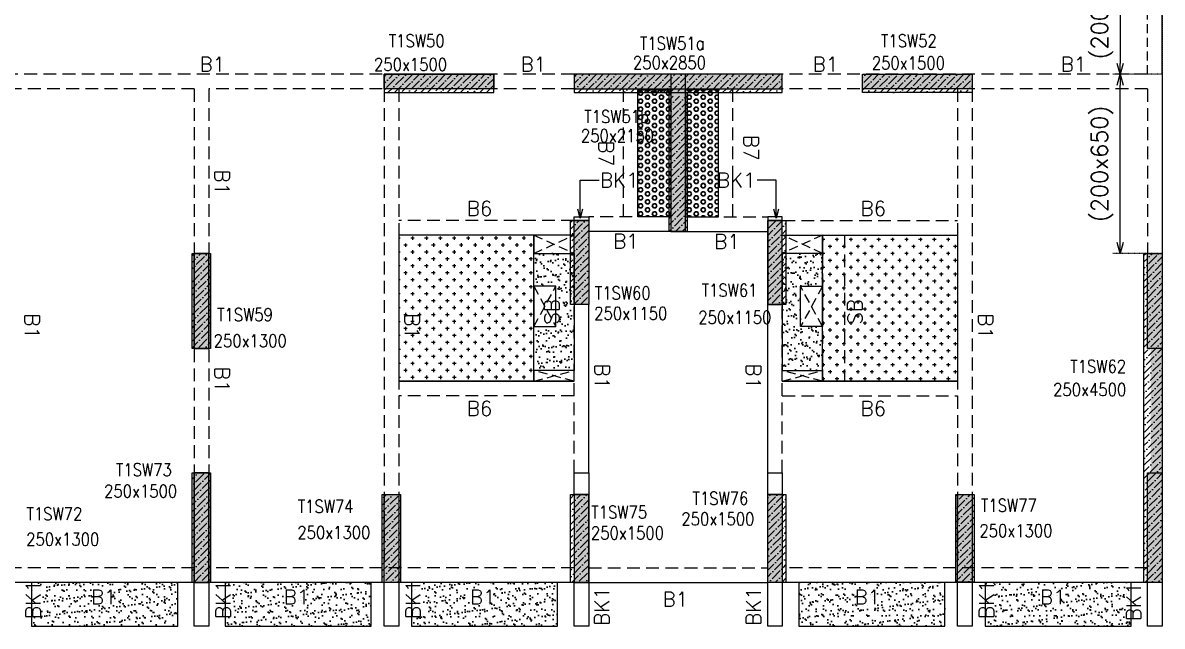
# Model space of a CAD drawing. Header units: millimetres. Extents: x 1078357 to 2594950, y -5122486 to -4636555.
# Drawn here: x 1135533 to 1151129, y -4672491 to -4664236 of the extents above; entities that cross this region are included whole.
import ezdxf

# ---------------------------------------------------------------- set-up
doc = ezdxf.new("R2010")
doc.units = ezdxf.units.MM
doc.header["$PDMODE"] = 35
for name, pattern in [('CONTINOUS', [0]), ('DOT', [0.25, 0, -0.25]), ('HIDDEN', [0.375, 0.25, -0.125]), ('New Retail block$0$CONTINOUS', [0])]:
    doc.linetypes.add(name, pattern=pattern)
doc.layers.get('0').update_dxf_attribs({"lineweight": 0})
doc.layers.get('Defpoints').update_dxf_attribs({"lineweight": 0})
for name, color, linetype in [('B-200x325', 201, 'HIDDEN'), ('DROP SLAB', 8, 'Continuous'), ('EXPANSION JOINT', 10, 'HIDDEN'), ('NON STR. RCC WALL', 6, 'Continuous'), ('S-BEAM', 3, 'HIDDEN'), ('S-BEAM NO.', 6, 'Continuous'), ('S-COLUM_STOP', 12, 'Continuous'), ('S-COLUMN', 1, 'Continuous'), ('S-COLUMN_START', 4, 'Continuous'), ('S-CUTOUT', 8, 'HIDDEN'), ('S-DIM', 2, 'Continuous'), ('S-SLAB-PROJECTION', 54, 'New Retail block$0$CONTINOUS'), ('SLAB FOLD', 8, 'Continuous')]:
    doc.layers.add(name, color=color, linetype=linetype)
for name, color, linetype, lineweight in [('COL. NO.', 30, 'Continuous', 25), ('COL. SIZE', 7, 'Continuous', 25), ('HATCH', 8, 'Continuous', 30)]:
    doc.layers.add(name, color=color, linetype=linetype, lineweight=lineweight)
doc.styles.add('Roman', font='romans')
doc.styles.add('ROMANS', font='romans.shx', dxfattribs={"width": 0.85})
doc.dimstyles.new('HARESH', dxfattribs={"dimtxt": 150, "dimasz": 75, "dimexe": 0, "dimexo": 0, "dimgap": 25, "dimtad": 1, "dimdec": 0, "dimdsep": 46, "dimtxsty": 'Roman', "dimblk": 'OBLIQUE', "dimcen": 225, "dimdle": 25, "dimclrd": 2, "dimclre": 2, "dimclrt": 7, "dimadec": 8, "dimazin": 1, "dimtfac": 1, "dimtdec": 0, "dimtmove": 0, "dimatfit": 0, "dimfxl": 1, "dimlwd": -1, "dimlwe": -1, "dimarcsym": 0})
pattern_1 = [(45, (903512.135, -4613405.35), (33.67596, 123.478522), [158.75, -31.75, 0, -31.75])]
pattern_2 = [(45, (903512.16, -4590022.35), (33.67596, 123.478522), [158.75, -31.75, 0, -31.75])]
pattern_3 = [(180, (12053.804, 210033.016), (-7e-15, -54.99261315), [31.75, -63.5]), (300, (12053.804, 210033.016), (47.625, 27.4963066), [31.75, -63.5]), (240, (12022.054, 210033.016), (47.625, -27.4963066), [31.75, -63.5])]

# ---------------------------------------------------------------- blocks, each defined once
blk = doc.blocks.new('_Open30')
at = {"color": 0, "linetype": 'ByBlock', "lineweight": -2}
for p, q in [((-1, 0.27), (0, 0)), ((0, 0), (-1, -0.27)), ((0, 0), (-1, 0))]:
    blk.add_line(p, q, dxfattribs=at)
blk = doc.blocks.new('*D1600')
at = {"layer": 'Defpoints', "color": 0, "linetype": 'CONTINOUS', "ltscale": 0.5, "transparency": 16777216}
for p in [(1150554, -4664941), (1151128, -4664941, 0), (1151128, -4667391, 0)]:
    blk.add_point(p, dxfattribs=at)
at = {"layer": 'S-DIM', "color": 2, "linetype": 'DOT', "ltscale": 0.5, "transparency": 16777216}
for p, q in [((1151128, -4664941), (1150454, -4664941)), ((1151128, -4667391), (1150454, -4667391))]:
    blk.add_line(p, q, dxfattribs=at)
at = {"layer": 'S-DIM', "color": 2, "linetype": 'CONTINOUS', "ltscale": 0.5, "transparency": 16777216}
blk.add_line((1150554, -4667241), (1150554, -4665091), dxfattribs=at)
at = {"layer": 'S-DIM', "color": 2, "linetype": 'CONTINOUS', "ltscale": 0.5, "transparency": 16777216, "xscale": 150, "yscale": 150, "zscale": 150}
for p, rotation in [((1150554, -4664941), 90), ((1150554, -4667391), 270)]:
    blk.add_blockref('_Open30', p, dxfattribs=dict(at, rotation=rotation))
at = {"layer": 'S-DIM', "color": 7, "linetype": 'CONTINOUS', "ltscale": 0.5, "transparency": 16777216, "insert": (1150308, -4666166), "char_height": 225, "attachment_point": 5, "rotation": 90, "style": 'Roman'}
blk.add_mtext('(200x650)', dxfattribs=at)
blk = doc.blocks.new('*D1601')
at = {"layer": 'Defpoints', "color": 0, "linetype": 'CONTINOUS', "ltscale": 0.5, "transparency": 16777216}
for p in [(1151128, -4662941, 0), (1150554, -4664941), (1151128, -4664941, 0)]:
    blk.add_point(p, dxfattribs=at)
at = {"layer": 'S-DIM', "color": 2, "linetype": 'DOT', "ltscale": 0.5, "transparency": 16777216}
for p, q in [((1151128, -4662941), (1150454, -4662941)), ((1151128, -4664941), (1150454, -4664941))]:
    blk.add_line(p, q, dxfattribs=at)
at = {"layer": 'S-DIM', "color": 2, "linetype": 'CONTINOUS', "ltscale": 0.5, "transparency": 16777216}
blk.add_line((1150554, -4663091), (1150554, -4664791), dxfattribs=at)
at = {"layer": 'S-DIM', "color": 2, "linetype": 'CONTINOUS', "ltscale": 0.5, "transparency": 16777216, "xscale": 150, "yscale": 150, "zscale": 150}
for p, rotation in [((1150554, -4662941), 90), ((1150554, -4664941), 270)]:
    blk.add_blockref('_Open30', p, dxfattribs=dict(at, rotation=rotation))
at = {"layer": 'S-DIM', "color": 7, "linetype": 'CONTINOUS', "ltscale": 0.5, "transparency": 16777216, "insert": (1150308, -4663941), "char_height": 225, "attachment_point": 5, "rotation": 90, "style": 'Roman'}
blk.add_mtext('(200x450)', dxfattribs=at)
blk = doc.blocks.new('_Oblique')
at = {"color": 0, "linetype": 'ByBlock', "lineweight": -2}
blk.add_line((-0.5, -0.5), (0.5, 0.5), dxfattribs=at)

msp = doc.modelspace()

# ---------------------------------------------------------------- hatches: boundary and pattern name
at = {"layer": 'DROP SLAB'}
h = msp.add_hatch(dxfattribs=at)
h.set_pattern_fill('CROSS', color=8, scale=15, angle=0.03079)
h.set_pattern_definition([(180.03079016, (-8741186.67, 37485830.36), (-95.19879988, -95.30117261), [47.625, -142.875]), (270.03079016, (-8741210.49, 37485854.16), (95.30117261, -95.19879988), [47.625, -142.875])])
h.paths.add_polyline_path([(1142528.3, -4667141.2), (1140678.3, -4667141.2), (1140678.3, -4669141), (1142528.3, -4669141)])
h = msp.add_hatch(dxfattribs=at)
h.set_pattern_fill('CROSS', color=8, scale=15, angle=0.03079)
h.set_pattern_definition([(180.03079016, (-7643961.95, 32801811.17), (-95.19879988, -95.30117261), [47.625, -142.875]), (270.03079016, (-7643985.78, 32801834.97), (95.30117261, -95.19879988), [47.625, -142.875])])
h.paths.add_polyline_path([(1146478.3, -4667141.3), (1148328.3, -4667141.3), (1148328.3, -4669141.1), (1146478.3, -4669141.1)])
at = {"layer": 'HATCH', "ltscale": 1000}
h = msp.add_hatch(dxfattribs=at)
h.set_pattern_fill('HEX', color=8, scale=10, angle=180)
h.set_pattern_definition(pattern_3)
h.paths.add_polyline_path([(1144403.5, -4665151.8), (1143953.5, -4665151.8), (1143953.5, -4666891.2), (1144403.5, -4666891.2)])
h = msp.add_hatch(dxfattribs=at)
h.set_pattern_fill('HEX', color=8, scale=10, angle=180)
h.set_pattern_definition(pattern_3)
h.paths.add_polyline_path([(1144603.9, -4665151.8), (1145053.9, -4665151.8), (1145053.2, -4666891.2), (1144603.2, -4666891.2)])
at = {"layer": 'HATCH'}
h = msp.add_hatch(dxfattribs=at)
h.set_pattern_fill('AR-SAND', color=8, scale=3, angle=359.97015)
h.set_pattern_definition([(37.47015413, (-5062315.49, 23607584.36), (-4.72361136, 146.8264517), [0, -115.824, 0, -129.54, 0, -123.825]), (7.4701541, (-5062315.5, 23607584.36), (134.9689868, 214.9772528), [0, -62.484, 0, -104.394, 0, -40.005]), (327.47015413, (-5062409.22, 23607584.4), (237.29790347, 0.3075449), [0, -38.1, 0, -137.16, 0, -179.07]), (317.4701541, (-5062409.22, 23607584.4), (229.1017424, 66.759465), [0, -19.05, 0, -89.916, 0, -102.87])])
h.paths.add_polyline_path([(1143077.6, -4668991.2), (1142527.6, -4668991.2), (1142527.6, -4668391.2), (1142827.6, -4668391.2), (1142827.6, -4667841.2), (1142527.6, -4667841.3), (1142527.6, -4667391.2), (1143077.6, -4667391.2)])
h = msp.add_hatch(dxfattribs=at)
h.set_pattern_fill('AR-SAND', color=8, scale=3, angle=180.02985)
h.set_pattern_definition([(37.47015413, (-5062314.72, 23607584.28), (-4.72361136, 146.8264517), [0, -115.824, 0, -129.54, 0, -123.825]), (7.4701541, (-5062314.72, 23607584.28), (134.9689868, 214.9772528), [0, -62.484, 0, -104.394, 0, -40.005]), (327.47015413, (-5062408.44, 23607584.33), (237.29790347, 0.3075449), [0, -38.1, 0, -137.16, 0, -179.07]), (317.4701541, (-5062408.44, 23607584.33), (229.1017424, 66.759465), [0, -19.05, 0, -89.916, 0, -102.87])])
h.paths.add_polyline_path([(1145928.3, -4668991.2), (1146478.3, -4668991.2), (1146478.3, -4668391.1), (1146178.4, -4668391.1), (1146178.4, -4667841.2), (1146478.3, -4667841.2), (1146478.3, -4667391.2), (1145928.4, -4667391.2)])
h = msp.add_hatch(dxfattribs=at)
h.set_pattern_fill('AR-SAND', color=8, scale=3, angle=179.97015)
h.set_pattern_definition([(37.47015413, (-3937179.63, 18699617.45), (-4.72361136, 146.8264517), [0, -115.824, 0, -129.54, 0, -123.825]), (7.4701541, (-3937179.63, 18699617.45), (134.9689868, 214.9772528), [0, -62.484, 0, -104.394, 0, -40.005]), (327.4701541, (-3937273.35, 18699617.5), (237.2979035, 0.3075449), [0, -38.1, 0, -137.16, 0, -179.07]), (317.4701541, (-3937273.35, 18699617.5), (229.1017424, 66.759465), [0, -19.05, 0, -89.916, 0, -102.87])])
h.paths.add_polyline_path([(1137653.3, -4671891.2), (1135653.3, -4671891.2), (1135653.3, -4672491.2), (1137653.3, -4672491.2)])
h = msp.add_hatch(dxfattribs=at)
h.set_pattern_fill('AR-SAND', color=8, scale=3, angle=179.97015)
h.set_pattern_definition([(37.47015413, (-3939829.63, 18699617.45), (-4.72361136, 146.8264517), [0, -115.824, 0, -129.54, 0, -123.825]), (7.4701541, (-3939829.63, 18699617.45), (134.9689868, 214.9772528), [0, -62.484, 0, -104.394, 0, -40.005]), (327.4701541, (-3939923.35, 18699617.5), (237.2979035, 0.3075449), [0, -38.1, 0, -137.16, 0, -179.07]), (317.4701541, (-3939923.35, 18699617.5), (229.1017424, 66.759465), [0, -19.05, 0, -89.916, 0, -102.87])])
h.paths.add_polyline_path([(1140303.3, -4671891.2), (1138303.3, -4671891.2), (1138303.3, -4672491.2), (1140303.3, -4672491.2)])
h = msp.add_hatch(dxfattribs=at)
h.set_pattern_fill('AR-SAND', color=8, scale=3, angle=179.97015)
h.set_pattern_definition([(37.47015413, (-3942379.63, 18699617.45), (-4.72361136, 146.8264517), [0, -115.824, 0, -129.54, 0, -123.825]), (7.4701541, (-3942379.63, 18699617.45), (134.9689868, 214.9772528), [0, -62.484, 0, -104.394, 0, -40.005]), (327.4701541, (-3942473.35, 18699617.5), (237.2979035, 0.3075449), [0, -38.1, 0, -137.16, 0, -179.07]), (317.4701541, (-3942473.35, 18699617.5), (229.1017424, 66.759465), [0, -19.05, 0, -89.916, 0, -102.87])])
h.paths.add_polyline_path([(1142853.3, -4671891.2), (1140853.3, -4671891.2), (1140853.3, -4672491.2), (1142853.3, -4672491.2)])
h = msp.add_hatch(dxfattribs=at)
h.set_pattern_fill('AR-SAND', color=8, scale=3, angle=179.97015)
h.set_pattern_definition([(37.47015413, (-3947679.63, 18699617.45), (-4.72361136, 146.8264517), [0, -115.824, 0, -129.54, 0, -123.825]), (7.4701541, (-3947679.63, 18699617.45), (134.9689868, 214.9772528), [0, -62.484, 0, -104.394, 0, -40.005]), (327.4701541, (-3947773.35, 18699617.5), (237.2979035, 0.3075449), [0, -38.1, 0, -137.16, 0, -179.07]), (317.4701541, (-3947773.35, 18699617.5), (229.1017424, 66.759465), [0, -19.05, 0, -89.916, 0, -102.87])])
h.paths.add_polyline_path([(1148153.3, -4671891.2), (1146153.3, -4671891.2), (1146153.3, -4672491.2), (1148153.3, -4672491.2)])
h = msp.add_hatch(dxfattribs=at)
h.set_pattern_fill('AR-SAND', color=8, scale=3, angle=179.97015)
h.set_pattern_definition([(37.47015413, (-3950229.63, 18699617.45), (-4.72361136, 146.8264517), [0, -115.824, 0, -129.54, 0, -123.825]), (7.4701541, (-3950229.63, 18699617.45), (134.9689868, 214.9772528), [0, -62.484, 0, -104.394, 0, -40.005]), (327.4701541, (-3950323.35, 18699617.5), (237.2979035, 0.3075449), [0, -38.1, 0, -137.16, 0, -179.07]), (317.4701541, (-3950323.35, 18699617.5), (229.1017424, 66.759465), [0, -19.05, 0, -89.916, 0, -102.87])])
h.paths.add_polyline_path([(1150703.3, -4671891.2), (1148703.3, -4671891.2), (1148703.3, -4672491.2), (1150703.3, -4672491.2)])
at = {"layer": 'S-COLUM_STOP', "lineweight": 25}
h = msp.add_hatch(dxfattribs=at)
h.set_pattern_fill('ANSI36', color=8, scale=20)
h.set_pattern_definition(pattern_1)
h.paths.add_polyline_path([(1140478.5, -4665191.2), (1141978.5, -4665191.2), (1141978.6, -4664941.2), (1140478.6, -4664941.2)])
h = msp.add_hatch(dxfattribs=at)
h.set_pattern_fill('ANSI36', color=8, scale=20)
h.set_pattern_definition(pattern_1)
h.paths.add_polyline_path([(1143078.6, -4665191.2), (1145928.6, -4665191.2), (1145928.6, -4664941.2), (1143078.6, -4664941.2)])
h = msp.add_hatch(dxfattribs=at)
h.set_pattern_fill('ANSI36', color=8, scale=20)
h.set_pattern_definition(pattern_1)
h.paths.add_polyline_path([(1147028.5, -4664941.2), (1148528.5, -4664941.2), (1148528.5, -4665191.2), (1147028.5, -4665191.2)])
h = msp.add_hatch(dxfattribs=at)
h.set_pattern_fill('ANSI36', color=8, scale=20)
h.set_pattern_definition(pattern_1)
h.paths.add_polyline_path([(1144378.5, -4665241.2), (1144628.5, -4665241.2), (1144628.5, -4667091.2), (1144378.5, -4667091.2)])
h = msp.add_hatch(dxfattribs=at)
h.set_pattern_fill('ANSI36', color=8, scale=20)
h.set_pattern_definition(pattern_2)
h.paths.add_polyline_path([(1143028.5, -4666941.2), (1143278.5, -4666941.2), (1143278.5, -4668091.2), (1143028.5, -4668091.2)])
h = msp.add_hatch(dxfattribs=at)
h.set_pattern_fill('ANSI36', color=8, scale=20)
h.set_pattern_definition(pattern_2)
h.paths.add_polyline_path([(1145728.5, -4666941.2), (1145978.5, -4666941.2), (1145978.5, -4668091.2), (1145728.5, -4668091.2)])
h = msp.add_hatch(dxfattribs=at)
h.set_pattern_fill('ANSI36', color=8, scale=20)
h.set_pattern_definition(pattern_1)
h.paths.add_polyline_path([(1137853.6, -4667391.2), (1138103.6, -4667391.2), (1138103.6, -4668691.2), (1137853.6, -4668691.2)])
h = msp.add_hatch(dxfattribs=at)
h.set_pattern_fill('ANSI36', color=8, scale=20)
h.set_pattern_definition(pattern_1)
h.paths.add_polyline_path([(1150878.6, -4667391.2), (1151128.6, -4667391.2), (1151128.6, -4671891.2), (1150878.6, -4671891.2)])
h = msp.add_hatch(dxfattribs=at)
h.set_pattern_fill('ANSI36', color=8, scale=20)
h.set_pattern_definition(pattern_1)
h.paths.add_polyline_path([(1137853.5, -4670391.1), (1138103.5, -4670391.1), (1138103.5, -4671891.2), (1137853.5, -4671891.2)])
h = msp.add_hatch(dxfattribs=at)
h.set_pattern_fill('ANSI36', color=8, scale=20)
h.set_pattern_definition(pattern_1)
h.paths.add_polyline_path([(1140703.6, -4670691.2), (1140703.6, -4671891.2), (1140453.6, -4671891.2), (1140453.6, -4670691.2)])
h = msp.add_hatch(dxfattribs=at)
h.set_pattern_fill('ANSI36', color=8, scale=20)
h.set_pattern_definition(pattern_2)
h.paths.add_polyline_path([(1143278.5, -4670691.2), (1143278.5, -4671891.2), (1143028.5, -4671891.2), (1143028.5, -4670691.2)])
h = msp.add_hatch(dxfattribs=at)
h.set_pattern_fill('ANSI36', color=8, scale=20)
h.set_pattern_definition(pattern_2)
h.paths.add_polyline_path([(1145978.5, -4670691.2), (1145978.5, -4671891.2), (1145728.5, -4671891.2), (1145728.5, -4670691.2)])
h = msp.add_hatch(dxfattribs=at)
h.set_pattern_fill('ANSI36', color=8, scale=20)
h.set_pattern_definition(pattern_1)
h.paths.add_polyline_path([(1148553.6, -4670691.2), (1148553.6, -4671891), (1148303.6, -4671891), (1148303.6, -4670691.2)])
at = {"layer": 'S-COLUMN', "lineweight": 25}
h = msp.add_hatch(color=1, dxfattribs=at)
h.dxf.hatch_style = 1
h.paths.add_polyline_path([(1140478.5, -4664941.2), (1141978.5, -4664941.2), (1141978.5, -4665141.2), (1140478.5, -4665141.2)])
h = msp.add_hatch(color=1, dxfattribs=at)
h.dxf.hatch_style = 1
h.paths.add_polyline_path([(1144403.5, -4667091.2), (1144603.5, -4667091.2), (1144603.5, -4664941.2), (1144403.5, -4664941.2)])
h = msp.add_hatch(color=1, dxfattribs=at)
h.dxf.hatch_style = 1
h.paths.add_polyline_path([(1147028.5, -4664941.2), (1148528.5, -4664941.2), (1148528.5, -4665141.2), (1147028.5, -4665141.2)])
at = {"layer": 'S-COLUMN', "lineweight": 25, "extrusion": (-1.00316e-06, -1.91639e-11, 1)}
h = msp.add_hatch(color=1, dxfattribs=at)
h.dxf.hatch_style = 1
h.paths.add_polyline_path([(1143078.5, -4666941.2), (1143278.5, -4666941.2), (1143278.5, -4668091.2), (1143078.5, -4668091.2)])
at = {"layer": 'S-COLUMN', "lineweight": 25}
h = msp.add_hatch(color=1, dxfattribs=at)
h.dxf.hatch_style = 1
h.paths.add_polyline_path([(1145928.5, -4666941.2), (1145728.5, -4666941.2), (1145728.5, -4668091.2), (1145928.5, -4668091.2)])
at = {"layer": 'S-COLUMN', "lineweight": 25, "extrusion": (-1.00316e-06, -1.91639e-11, 1)}
h = msp.add_hatch(color=1, dxfattribs=at)
h.dxf.hatch_style = 1
h.paths.add_polyline_path([(1137878.5, -4667391.2), (1138078.5, -4667391.2), (1138078.5, -4668691.2), (1137878.5, -4668691.2)])
at = {"layer": 'S-COLUMN', "lineweight": 25, "extrusion": (1.00316e-06, -2.11765e-11, 1)}
h = msp.add_hatch(color=1, dxfattribs=at)
h.dxf.hatch_style = 1
h.paths.add_polyline_path([(1138078.5, -4667391.2), (1137878.5, -4667391.2), (1137878.5, -4668691.2), (1138078.5, -4668691.2)])
at = {"layer": 'S-COLUMN', "lineweight": 25}
h = msp.add_hatch(color=1, dxfattribs=at)
h.dxf.hatch_style = 1
h.paths.add_polyline_path([(1150928.5, -4667391.2), (1151128.5, -4667391.2), (1151128.5, -4668691.2), (1150928.5, -4668691.2)])
at = {"layer": 'S-COLUMN', "lineweight": 25, "extrusion": (1.00316e-06, -2.11765e-11, 1)}
h = msp.add_hatch(color=1, dxfattribs=at)
h.dxf.hatch_style = 1
h.paths.add_polyline_path([(1151128.5, -4670391.3), (1150968.5, -4670391.3), (1150968.5, -4668691.2), (1151128.5, -4668691.2)])
at = {"layer": 'S-COLUMN', "lineweight": 25, "extrusion": (-1.00316e-06, -1.91639e-11, 1)}
h = msp.add_hatch(color=1, dxfattribs=at)
h.dxf.hatch_style = 1
h.paths.add_polyline_path([(1137878.5, -4671891.2), (1138078.5, -4671891.2), (1138078.5, -4670391.2), (1137878.5, -4670391.2)])
at = {"layer": 'S-COLUMN', "lineweight": 25, "extrusion": (1.00316e-06, -2.11765e-11, 1)}
h = msp.add_hatch(color=1, dxfattribs=at)
h.dxf.hatch_style = 1
h.paths.add_polyline_path([(1138078.5, -4671891.2), (1137878.5, -4671891.2), (1137878.5, -4670391.2), (1138078.5, -4670391.2)])
at = {"layer": 'S-COLUMN', "lineweight": 25}
h = msp.add_hatch(color=1, dxfattribs=at)
h.dxf.hatch_style = 1
h.paths.add_polyline_path([(1151128.5, -4671891.2), (1150928.5, -4671891.2), (1150928.5, -4670391.2), (1151128.5, -4670391.2)])
h = msp.add_hatch(color=1, dxfattribs=at)
h.dxf.hatch_style = 1
h.paths.add_polyline_path([(1140678.5, -4670691.2), (1140678.5, -4671891.2), (1140478.5, -4671891.2), (1140478.5, -4670691.2)])
at = {"layer": 'S-COLUMN', "lineweight": 25, "extrusion": (-1.00316e-06, -1.91639e-11, 1)}
h = msp.add_hatch(color=1, dxfattribs=at)
h.dxf.hatch_style = 1
h.paths.add_polyline_path([(1143078.5, -4671891.2), (1143278.5, -4671891.2), (1143278.5, -4670691.2), (1143078.5, -4670691.2)])
at = {"layer": 'S-COLUMN', "lineweight": 25}
h = msp.add_hatch(color=1, dxfattribs=at)
h.dxf.hatch_style = 1
h.paths.add_polyline_path([(1145928.5, -4670691.2), (1145928.5, -4671891.2), (1145728.5, -4671891.2), (1145728.5, -4670691.2)])
h = msp.add_hatch(color=1, dxfattribs=at)
h.dxf.hatch_style = 1
h.paths.add_polyline_path([(1148528.5, -4670691.2), (1148528.5, -4671891.2), (1148328.5, -4671891.2), (1148328.5, -4670691.2)])
at = {"layer": 'S-COLUMN_START', "lineweight": 25}
h = msp.add_hatch(color=256, dxfattribs=at)
h.dxf.hatch_style = 1
h.paths.add_polyline_path([(1143078.5, -4665141.2), (1145928.5, -4665141.2), (1145928.5, -4664941.2), (1143078.5, -4664941.2)])

# ---------------------------------------------------------------- linework, layer by layer
at = {"layer": 'DROP SLAB', "color": 3, "linetype": 'CONTINOUS', "ltscale": 500, "elevation": 0}
for points in [[(1142528.3, -4667141.2), (1140678.3, -4667141.2), (1140678.3, -4669141), (1142528.3, -4669141)], [(1142528.4, -4667391.2), (1143078.2, -4667391.2), (1143078.2, -4667141.1), (1142528.4, -4667141.1)], [(1146478.4, -4667391.2), (1145928.5, -4667391.2), (1145928.5, -4667141.1), (1146478.4, -4667141.1)], [(1146478.3, -4667141.3), (1148328.3, -4667141.3), (1148328.3, -4669141.1), (1146478.3, -4669141.1)], [(1142528.3, -4668391.2), (1142828.3, -4668391.2), (1142828.3, -4667841.2), (1142528.3, -4667841.2)], [(1146478.4, -4668391.2), (1146178.4, -4668391.2), (1146178.4, -4667841.2), (1146478.4, -4667841.2)], [(1142527.9, -4669140.9), (1143077.9, -4669140.9), (1143077.9, -4668991.2), (1142527.9, -4668991.2)], [(1146478.4, -4669140.9), (1145928.4, -4669140.9), (1145928.4, -4668991.2), (1146478.4, -4668991.2)]]:
    msp.add_lwpolyline(points, close=True, dxfattribs=at)
at = {"layer": 'EXPANSION JOINT'}
msp.add_line((1151128.3, -4653251.2, 0), (1151128.3, -4667391.2, 0), dxfattribs=at)
msp.add_line((1151128.3, -4653251.2, 0), (1151128.3, -4667391.2, 0), dxfattribs=at)
at = {"layer": 'NON STR. RCC WALL', "elevation": 0}
for points in [[(1143278.4, -4670391.2), (1143278.4, -4670691.2), (1143078.5, -4670691.2), (1143078.5, -4670391.2)], [(1145928.4, -4670391.2), (1145928.4, -4670691.2), (1145728.5, -4670691.2), (1145728.5, -4670391.2)]]:
    msp.add_lwpolyline(points, close=True, dxfattribs=at)
at = {"layer": 'S-BEAM', "linetype": 'HIDDEN', "ltscale": 500}
msp.add_line((1150928.3, -4664941.2, 0), (1150928.3, -4662941.1, 0), dxfattribs=at)
at = {"layer": 'S-BEAM', "linetype": 'Continuous', "ltscale": 500}
msp.add_line((1151128.3, -4664941.2, 0), (1151128.3, -4662941.2, 0), dxfattribs=at)
at = {"layer": 'S-BEAM', "linetype": 'HIDDEN', "ltscale": 700}
for p, q in [((1143078.3, -4664941.2, 0), (1132222.1, -4664941.2, 0)), ((1150928.3, -4664941.2, 0), (1145928.3, -4664941.2, 0)), ((1137878.3, -4665141.2, 0), (1132222.1, -4665141.2, 0)), ((1137878.3, -4665141.2, 0), (1137878.3, -4667391.1, 0)), ((1143078.3, -4665141.2, 0), (1138078.3, -4665141.2, 0)), ((1138078.3, -4665141.2, 0), (1138078.3, -4667391.1, 0)), ((1140478.3, -4665141.2, 0), (1140478.3, -4671591.1, 0)), ((1140678.3, -4665141.2, 0), (1140678.3, -4671591.1, 0)), ((1150928.3, -4665141.2, 0), (1145928.3, -4665141.2, 0)), ((1148328.3, -4665141.2, 0), (1148328.3, -4671591.1, 0)), ((1148528.3, -4665141.2, 0), (1148528.3, -4671591.1, 0)), ((1150928.3, -4665141.2, 0), (1150928.3, -4667391.2, 0)), ((1144399.1, -4666891.2, 0), (1143278.3, -4666891.1, 0)), ((1144603.5, -4666891.2, 0), (1145728.3, -4666891.1, 0)), ((1146478.4, -4667141.5, 0), (1146478.4, -4669141.3, 0)), ((1146778.4, -4667141.5, 0), (1146778.4, -4669141.3, 0)), ((1137878.3, -4667391.1, 0), (1137878.3, -4670391.1, 0)), ((1138078.3, -4667391.1, 0), (1138078.3, -4670391.1, 0)), ((1143078.3, -4670391.1, 0), (1143078.3, -4668091.1, 0)), ((1145928.3, -4670391.1, 0), (1145928.3, -4668091.1, 0)), ((1137878.3, -4671691.1, 0), (1132878.3, -4671691.1, 0)), ((1143078.3, -4671691.1, 0), (1138078.3, -4671691.1, 0)), ((1143278.2, -4671691.2, 0), (1145728.3, -4671691.2, 0)), ((1150928.3, -4671691.1, 0), (1145928.3, -4671691.1, 0))]:
    msp.add_line(p, q, dxfattribs=at)
at = {"layer": 'S-BEAM', "linetype": 'CONTINOUS', "ltscale": 700}
for p, q in [((1151128.3, -4664941.2, 0), (1151128.3, -4667391.2, 0)), ((1144603.4, -4667091.2, 0), (1143278.3, -4667091.1, 0)), ((1144603.4, -4667091.1, 0), (1145728.5, -4667091.1, 0)), ((1143278.3, -4670391.1, 0), (1143278.3, -4668091.1, 0)), ((1145728.3, -4670391.1, 0), (1145728.3, -4668091.1, 0)), ((1137878.3, -4671891.1, 0), (1132878.3, -4671891.1, 0)), ((1137878.3, -4672491.2, 0), (1137878.3, -4671891.2, 0)), ((1143078.3, -4671891.1, 0), (1138078.3, -4671891.1, 0)), ((1138078.3, -4671891.2, 0), (1138078.3, -4672491.2, 0)), ((1140478.3, -4672491.2, 0), (1140478.3, -4671891.2, 0)), ((1140678.3, -4671891.2, 0), (1140678.3, -4672491.2, 0)), ((1143078.3, -4672491.2, 0), (1143078.3, -4671891.2, 0)), ((1143278.3, -4671891.2, 0), (1143278.3, -4672491.2, 0)), ((1145728.3, -4672491.2, 0), (1145728.3, -4671891.2, 0)), ((1150928.3, -4671891.1, 0), (1145928.3, -4671891.1, 0)), ((1145928.3, -4671891.2, 0), (1145928.3, -4672491.2, 0)), ((1148328.3, -4672491.2, 0), (1148328.3, -4671891.2, 0)), ((1148528.3, -4671891.2, 0), (1148528.3, -4672491.2, 0)), ((1150928.3, -4672491.1, 0), (1150928.3, -4671891.1, 0)), ((1151128.3, -4671891.1, 0), (1151128.3, -4672491.1, 0)), ((1138078.3, -4672491.2, 0), (1137878.3, -4672491.2, 0)), ((1140678.3, -4672491.2, 0), (1140478.3, -4672491.2, 0)), ((1143278.3, -4672491.2, 0), (1143078.3, -4672491.2, 0)), ((1145928.3, -4672491.2, 0), (1145728.3, -4672491.2, 0)), ((1148528.3, -4672491.2, 0), (1148328.3, -4672491.2, 0)), ((1151128.3, -4672491.1, 0), (1150928.3, -4672491.1, 0))]:
    msp.add_line(p, q, dxfattribs=at)
at = {"layer": 'S-BEAM', "ltscale": 700}
for p, q in [((1143753.4, -4666891.3, 0), (1143753.4, -4665141.3, 0)), ((1145253.7, -4666891.3, 0), (1145253.6, -4665141.3, 0)), ((1143078.3, -4666941.2, 0), (1140678.5, -4666941.2, 0)), ((1145928.7, -4666941.3, 0), (1148328.5, -4666941.2, 0)), ((1143078.5, -4669341, 0), (1140678.5, -4669341, 0)), ((1145928.5, -4669341.1, 0), (1148328.5, -4669341, 0))]:
    msp.add_line(p, q, dxfattribs=at)
at = {"layer": 'S-BEAM', "linetype": 'Continuous', "ltscale": 700}
for p, q in [((1143953.4, -4666891.3, 0), (1143953.4, -4665151.9, 0)), ((1145053.7, -4666891.3, 0), (1145053.6, -4665151.9, 0)), ((1143078.3, -4667141.2, 0), (1140678.5, -4667141.2, 0)), ((1145928.7, -4667141.3, 0), (1148328.5, -4667141.2, 0)), ((1143078.5, -4669141, 0), (1140678.5, -4669141, 0)), ((1145928.5, -4669141.1, 0), (1148328.5, -4669141, 0)), ((1143278.2, -4671891.2, 0), (1145728.3, -4671891.2, 0))]:
    msp.add_line(p, q, dxfattribs=at)
at = {"layer": 'S-BEAM', "linetype": 'Continuous', "ltscale": 700, "elevation": 0}
for points in [[(1143278.4, -4666941.2), (1143078.4, -4666941.2), (1143078.4, -4666891), (1143278.4, -4666891)], [(1145728.3, -4666941.2), (1145928.4, -4666941.2), (1145928.4, -4666891), (1145728.3, -4666891)]]:
    msp.add_lwpolyline(points, close=True, dxfattribs=at)
at = {"layer": 'S-COLUM_STOP', "lineweight": 25, "elevation": 0}
for points in [[(1140478.5, -4665191.2), (1141978.5, -4665191.2), (1141978.5, -4664941.2), (1140478.5, -4664941.2)], [(1143078.5, -4665191.2), (1145928.5, -4665191.2), (1145928.5, -4664941.2), (1143078.5, -4664941.2)], [(1147028.5, -4664941.2), (1148528.5, -4664941.2), (1148528.5, -4665191.2), (1147028.5, -4665191.2)], [(1144378.5, -4665191.2), (1144628.5, -4665191.2), (1144628.5, -4667091.2), (1144378.5, -4667091.2)], [(1143028.5, -4666941.2), (1143278.5, -4666941.2), (1143278.5, -4668091.2), (1143028.5, -4668091.2)], [(1145728.5, -4666941.2), (1145978.5, -4666941.2), (1145978.5, -4668091.2), (1145728.5, -4668091.2)], [(1137853.5, -4667391.2), (1138103.5, -4667391.2), (1138103.5, -4668691.2), (1137853.5, -4668691.2)], [(1150878.5, -4667391.2), (1151128.5, -4667391.2), (1151128.5, -4671891.2), (1150878.5, -4671891.2)], [(1137853.5, -4670391.1), (1138103.5, -4670391.1), (1138103.5, -4671891.2), (1137853.5, -4671891.2)], [(1140453.5, -4670691.2), (1140703.5, -4670691.2), (1140703.5, -4671891.2), (1140453.5, -4671891.2)], [(1143028.5, -4670691.2), (1143278.5, -4670691.2), (1143278.5, -4671891.2), (1143028.5, -4671891.2)], [(1145728.5, -4670691.2), (1145978.5, -4670691.2), (1145978.5, -4671891.2), (1145728.5, -4671891.2)], [(1148303.5, -4670691.2), (1148553.5, -4670691.2), (1148553.5, -4671891), (1148303.5, -4671891)]]:
    msp.add_lwpolyline(points, close=True, dxfattribs=at)
at = {"layer": 'S-COLUMN', "color": 1, "lineweight": 25, "elevation": 0}
for points in [[(1140478.5, -4664941.2), (1141978.5, -4664941.2), (1141978.5, -4665141.2), (1140478.5, -4665141.2)], [(1144403.5, -4667091.2), (1144603.5, -4667091.2), (1144603.5, -4664941.2), (1144403.5, -4664941.2)], [(1147028.5, -4664941.2), (1148528.5, -4664941.2), (1148528.5, -4665141.2), (1147028.5, -4665141.2)], [(1145928.5, -4666941.2), (1145728.5, -4666941.2), (1145728.5, -4668091.2), (1145928.5, -4668091.2)], [(1150928.5, -4667391.2), (1151128.5, -4667391.2), (1151128.5, -4668691.2), (1150928.5, -4668691.2)], [(1151128.5, -4671891.2), (1150928.5, -4671891.2), (1150928.5, -4670391.2), (1151128.5, -4670391.2)], [(1140478.5, -4670691.2), (1140678.5, -4670691.2), (1140678.5, -4671891.2), (1140478.5, -4671891.2)], [(1145928.5, -4671891.2), (1145728.5, -4671891.2), (1145728.5, -4670691.2), (1145928.5, -4670691.2)], [(1148328.5, -4670691.4), (1148528.5, -4670691.4), (1148528.5, -4671891.2), (1148328.5, -4671891.2)]]:
    msp.add_lwpolyline(points, close=True, dxfattribs=at)
at = {"layer": 'S-COLUMN', "color": 1, "lineweight": 25, "extrusion": (-1.00316e-06, -1.91639e-11, 1), "elevation": -1.1}
for points in [[(1143078.5, -4666941.2), (1143278.5, -4666941.2), (1143278.5, -4668091.2), (1143078.5, -4668091.2)], [(1137878.5, -4667391.2), (1138078.5, -4667391.2), (1138078.5, -4668691.2), (1137878.5, -4668691.2)], [(1137878.5, -4671891.2), (1138078.5, -4671891.2), (1138078.5, -4670391.2), (1137878.5, -4670391.2)], [(1143078.5, -4671891.2), (1143278.5, -4671891.2), (1143278.5, -4670691.2), (1143078.5, -4670691.2)]]:
    msp.add_lwpolyline(points, close=True, dxfattribs=at)
at = {"layer": 'S-COLUMN', "color": 1, "lineweight": 25, "extrusion": (1.00316e-06, -2.11765e-11, 1), "elevation": 1.1}
for points in [[(1138078.5, -4667391.2), (1137878.5, -4667391.2), (1137878.5, -4668691.2), (1138078.5, -4668691.2)], [(1138078.5, -4671891.2), (1137878.5, -4671891.2), (1137878.5, -4670391.2), (1138078.5, -4670391.2)]]:
    msp.add_lwpolyline(points, close=True, dxfattribs=at)
at = {"layer": 'S-COLUMN_START', "color": 4, "lineweight": 25, "elevation": 0}
msp.add_lwpolyline([(1143078.5, -4665141.2), (1145928.5, -4665141.2), (1145928.5, -4664941.2), (1143078.5, -4664941.2)], close=True, dxfattribs=at)
at = {"layer": 'S-CUTOUT', "ltscale": 500}
for p, q in [((1142528.4, -4667391.2, 0), (1143078.2, -4667141.1, 0)), ((1142528.4, -4667141.1, 0), (1143078.4, -4667391.2, 0)), ((1146478.4, -4667141.1, 0), (1145928.4, -4667391.2, 0)), ((1146478.4, -4667391.2, 0), (1145928.5, -4667141.1, 0)), ((1142528.2, -4668391.2, 0), (1142828.3, -4667841.2, 0)), ((1142528.2, -4667841.2, 0), (1142828.3, -4668391.2, 0)), ((1146478.4, -4668391.2, 0), (1146178.4, -4667841.2, 0)), ((1146478.4, -4667841.2, 0), (1146178.4, -4668391.2, 0)), ((1143077.9, -4669141.2, 0), (1142527.9, -4668991.2, 0)), ((1142528.7, -4669140.9, 0), (1143077.9, -4668991.2, 0)), ((1146477.5, -4669140.9, 0), (1145928.4, -4668991.2, 0)), ((1145928.4, -4669141.2, 0), (1146478.4, -4668991.2, 0))]:
    msp.add_line(p, q, dxfattribs=at)
at = {"layer": 'S-SLAB-PROJECTION', "elevation": 0}
for points in [[(1137653.3, -4671891.2), (1135653.3, -4671891.2), (1135653.3, -4672491.2), (1137653.3, -4672491.2)], [(1140303.3, -4671891.2), (1138303.3, -4671891.2), (1138303.3, -4672491.2), (1140303.3, -4672491.2)], [(1142853.3, -4671891.2), (1140853.3, -4671891.2), (1140853.3, -4672491.2), (1142853.3, -4672491.2)], [(1148153.3, -4671891.2), (1146153.3, -4671891.2), (1146153.3, -4672491.2), (1148153.3, -4672491.2)], [(1150703.3, -4671891.2), (1148703.3, -4671891.2), (1148703.3, -4672491.2), (1150703.3, -4672491.2)]]:
    msp.add_lwpolyline(points, close=True, dxfattribs=at)
at = {"layer": 'SLAB FOLD', "color": 8, "ltscale": 1000, "elevation": 0}
for points in [[(1143953.4, -4665151.8), (1144403.4, -4665151.8), (1144403.1, -4666891.2), (1143953.1, -4666891.2)], [(1145053.7, -4665151.8), (1144603.5, -4665151.8), (1144603.5, -4666891.2), (1145053.7, -4666891.2)]]:
    msp.add_lwpolyline(points, close=True, dxfattribs=at)
for points in [[(1143077.6, -4668991.2), (1142527.6, -4668991.2), (1142527.6, -4668391.2), (1142827.6, -4668391.2), (1142827.6, -4667841.2), (1142527.6, -4667841.3), (1142527.6, -4667391.2), (1143077.6, -4667391.2), (1143077.6, -4668991.2)], [(1145928.3, -4668991.2), (1146478.3, -4668991.2), (1146478.3, -4668391.1), (1146178.4, -4668391.1), (1146178.4, -4667841.2), (1146478.3, -4667841.2), (1146478.3, -4667391.2), (1145928.4, -4667391.2), (1145928.3, -4668991.2)]]:
    msp.add_lwpolyline(points, dxfattribs=at)

# ---------------------------------------------------------------- texts
at = {"layer": 'B-200x325', "linetype": 'Continuous', "ltscale": 700, "style": 'ROMANS'}
for rotation, p in [(359.99945, (1141609, -4666876, -2.7)), (0.00134, (1146998, -4666876, -2.7)), (359.99945, (1141609, -4669613.1, -2.7)), (0.00134, (1146998, -4669613.2, -2.7))]:
    msp.add_text('B6', height=200, rotation=rotation, dxfattribs=at).set_placement(p)
at = {"layer": 'COL. NO.', "linetype": 'Continuous', "style": 'ROMANS', "width": 0.85}
for s, p in [('T1SW50', (1140541.2, -4664570.7, -320.4)), ('T1SW51a', (1143979.1, -4664603.8, -320.4)), ('T1SW52', (1147278.7, -4664570.7, -320.4)), ('T1SW51b', (1143217.7, -4665606.9, -320.4)), ('T1SW60', (1143362, -4668020.5, -320.4)), ('T1SW61', (1144824.2, -4667982.8, -320.4)), ('T1SW59', (1138191.4, -4668316.4, -320.4)), ('T1SW62', (1149869.5, -4669024.5, -320.4)), ('T1SW73', (1136807.7, -4670438.5, -320.4)), ('T1SW76', (1144698.8, -4670828.9, -320.4)), ('T1SW72', (1135583.3, -4671041.2, -320.4)), ('T1SW74', (1139295.6, -4670939.5, -320.4)), ('T1SW75', (1143313.7, -4671018.4, -320.4)), ('T1SW77', (1148647, -4670925.4, -320.4))]:
    msp.add_text(s, height=175, dxfattribs=at).set_placement(p)
at = {"layer": 'COL. SIZE', "linetype": 'Continuous', "style": 'ROMANS', "width": 0.85}
for s, p in [('250x1500', (1140340, -4664894.2, -320.4)), ('250x2850', (1143884.2, -4664869.4, -320.4)), ('250x1500', (1147154, -4664873.8, -320.4)), ('250x2150', (1143172, -4665868.5, -320.4)), ('250x1150', (1143354, -4668299.7, -320.4)), ('250x1150', (1144778.5, -4668353.7, -320.4)), ('250x1300', (1138145.5, -4668674.2, -320.4)), ('250x4500', (1149635.4, -4669341.2, -320.4)), ('250x1500', (1136645.2, -4670730.9, -320.4)), ('250x1500', (1144546.5, -4671110.7, -320.4)), ('250x1300', (1135579.3, -4671389.1, -320.4)), ('250x1300', (1139290.2, -4671297.4, -320.4)), ('250x1500', (1143309, -4671303.1, -320.4)), ('250x1300', (1148625.7, -4671272.6, -320.4))]:
    msp.add_text(s, height=175, dxfattribs=at).set_placement(p)
at = {"layer": 'S-BEAM NO.', "linetype": 'HIDDEN', "ltscale": 500, "style": 'ROMANS'}
for rotation, p in [(0.00094, (1137952.8, -4664903.9, -2.7)), (0.00094, (1142346.8, -4664903.9, -2.7)), (0.00094, (1146344.4, -4664903.9, -2.7)), (0.00094, (1149739.1, -4664903.9, -2.7)), (269.99906, (1138161.5, -4666243.1, -2.7)), (0.00094, (1143612.5, -4667324.2, -2.7)), (0.00094, (1144995, -4667329.3, -2.7)), (269.99906, (1135562.2, -4668212.4, -2.7)), (269.99906, (1140762.2, -4668212.4, -2.7)), (269.99906, (1148612.2, -4668212.4, -2.7)), (269.99906, (1138162.2, -4668941.5, -2.7)), (269.99906, (1143362.2, -4668897.4, -2.7)), (269.99906, (1145435.5, -4668897.4, -2.7)), (0.00094, (1136464.4, -4672191.5, -2.7)), (0.00094, (1139103.9, -4672191.5, -2.7)), (0.00094, (1141652.5, -4672191.5, -2.7)), (0.00094, (1146918.4, -4672191.5, -2.7)), (0.00094, (1149455.7, -4672191.5, -2.7)), (359.99906, (1144290, -4672222.9, -2.7))]:
    msp.add_text('B1', height=200, rotation=rotation, dxfattribs=at).set_placement(p)
at = {"layer": 'S-BEAM NO.', "linetype": 'Continuous', "ltscale": 700, "style": 'ROMANS'}
for s, rotation, p in [('B7', 269.99906, (1143418.6, -4665847, -2.7)), ('B7', 269.99906, (1145402.6, -4665770.6, -2.7)), ('BK1', 0.00094, (1143431.5, -4666488.5, -2.7)), ('BK1', 359.99906, (1145032.4, -4666488.5, -2.7)), ('SB', 90.00094, (1142873.1, -4668365.5, -2.7)), ('SB', 90.00094, (1147023.1, -4668365.6, -2.7))]:
    msp.add_text(s, height=200, rotation=rotation, dxfattribs=at).set_placement(p)
at = {"layer": 'S-BEAM NO.', "linetype": 'CONTINOUS', "ltscale": 700, "style": 'ROMANS'}
for p in [(1135774, -4672390.8, 50), (1138374, -4672390.8, 50), (1140974, -4672390.8, 50), (1148824, -4672390.8, 50), (1150837.7, -4672421.6, 50), (1143557.6, -4672485, 50), (1145634.9, -4672485, 50)]:
    msp.add_text('BK1', height=200, rotation=90, dxfattribs=at).set_placement(p)

# ---------------------------------------------------------------- dimensions: what is measured, and where the dimension line sits
at = {"layer": 'S-DIM', "linetype": 'CONTINOUS', "ltscale": 0.5}
for p1, angle, text, picture, middle in [((1151128.3, -4662941.2, 0), 90, '(200x450)', '*D1601', (1150307.9, -4663941.2, 0)), ((1151128.3, -4667391.1, 0), 270, '(200x650)', '*D1600', (1150307.9, -4666166.2, 0))]:
    dim = msp.add_linear_dim(base=(1150554.3, -4664941.2, 0), p1=p1, p2=(1151128.3, -4664941.2, 0), angle=angle, text=text, dimstyle='HARESH', override={"dimtxt": 225, "dimasz": 150, "dimexe": 100, "dimgap": 75, "dimtxsty": 'Roman', "dimblk1": 'Open30', "dimblk2": 'Open30', "dimsah": 1, "dimdle": 1, "dimfxl": 500, "dimarcsym": 1}, dxfattribs=at)
    dim.commit()
    dim.dimension.update_dxf_attribs({"geometry": picture, "text_midpoint": middle})

# ---------------------------------------------------------------- leaders
at = {"layer": 'S-BEAM NO.', "linetype": 'Continuous', "ltscale": 700}
for points in [[(1143161.9, -4666910.9, 0), (1143161.9, -4666390.8, 0), (1143420.7, -4666390.8, 0)], [(1145844.8, -4666910.9, 0), (1145844.8, -4666390.8, 0), (1145586, -4666390.8, 0)]]:
    msp.add_leader(points, dimstyle='HARESH', override={"dimasz": 125, "dimgap": 25, "dimtad": 0, "dimldrblk": 'Open30'}, dxfattribs=at)

doc.saveas('drawing.dxf')
